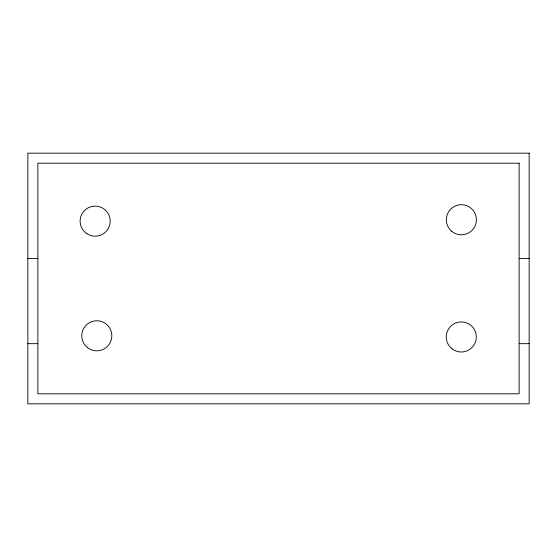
<?xml version="1.0" encoding="UTF-8"?>
<svg xmlns="http://www.w3.org/2000/svg" width="557" height="557" viewBox="0 0 557 557"><rect width="100%" height="100%" fill="white"/><g stroke="black" fill="none" stroke-linecap="round" stroke-linejoin="round"><path stroke-width="0.84" d="M27.85 258.448L37.876 258.448M519.124 258.448L529.15 258.448M27.85 343.669L37.876 343.669M519.124 343.669L529.15 343.669M529.15 153.175L27.85 153.175L27.85 403.825L529.15 403.825L529.15 153.175M519.124 163.201L37.876 163.201L37.876 393.799L519.124 393.799L519.124 163.201M87.289 347.45A15.039 15.039 0 0 0 111.637 338.203A15.039 15.039 0 0 0 91.452 321.737A15.039 15.039 0 0 0 87.289 347.45M86.808 233.648A15.039 15.039 0 0 0 110.168 222.125A15.039 15.039 0 0 0 88.507 207.657A15.039 15.039 0 0 0 86.808 233.648M452.138 348.912A15.039 15.039 0 0 0 476.186 338.9A15.039 15.039 0 0 0 455.494 323.081A15.039 15.039 0 0 0 452.138 348.912M451.755 231.329A15.039 15.039 0 0 0 476.186 222.292A15.039 15.039 0 0 0 456.141 205.651A15.039 15.039 0 0 0 451.755 231.329"/></g></svg>
